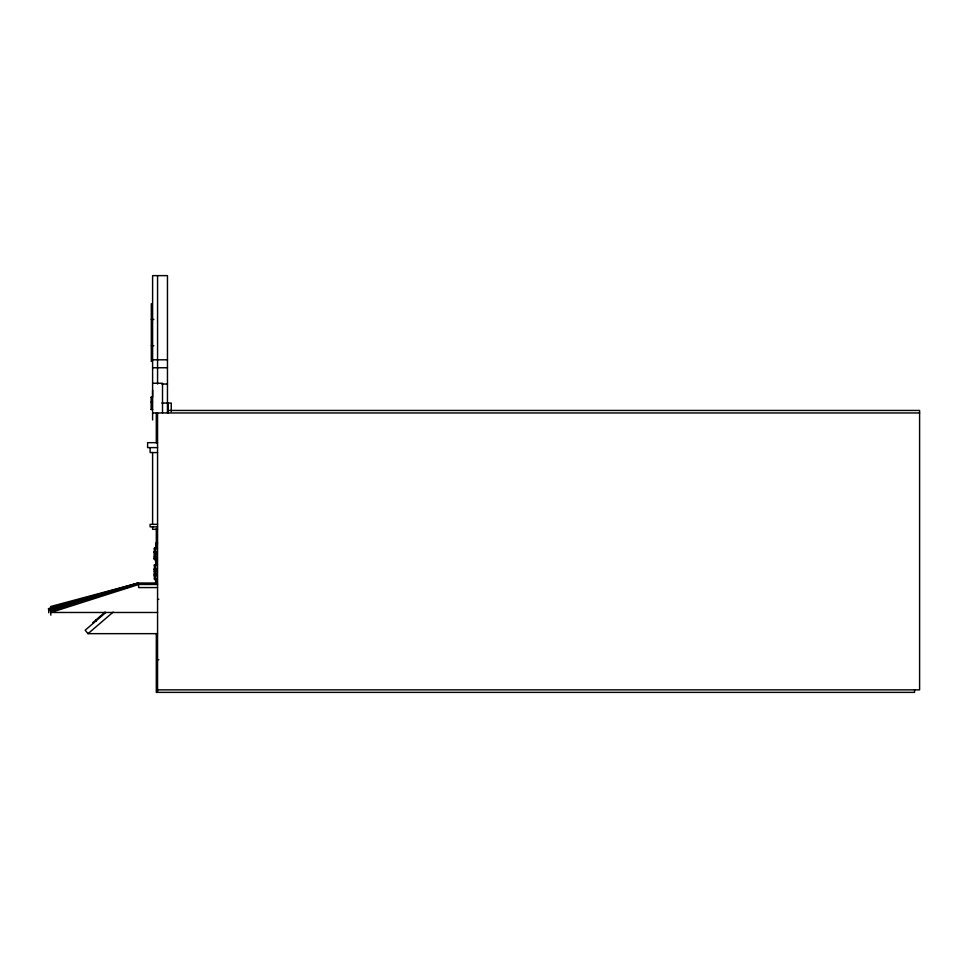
<?xml version="1.0" encoding="UTF-8"?>
<svg xmlns="http://www.w3.org/2000/svg" width="968" height="968" viewBox="0 0 968 968"><rect width="100%" height="100%" fill="white"/><g stroke="black" fill="none" stroke-linecap="round" stroke-linejoin="round"><path stroke-width="1.45" d="M152.605 390.225L152.605 397.352L151.129 397.291M92.783 622.666L105.137 612.066M105.645 612.635L85.136 630.253L88.052 633.653L157.566 633.653M88.052 633.653L113.159 612.091M157.566 587.576L138.702 587.576L138.376 583.014L50.542 611.038L50.868 615.152M119.536 589.718L48.727 609.997L48.727 612.744M122.428 588.895L129.651 586.826M138.376 583.014L50.542 606.549L50.868 610.046M96.945 595.417L50.868 607.771L53.869 607.771M151.31 319.464L153.815 319.464M151.31 345.697L153.815 345.697M152.605 359.806L167.464 359.806M152.605 367.755L167.464 367.755M152.762 383.255L162.515 383.255L162.515 412.961M161.801 384.03L167.464 384.03M151.129 402.035L152.605 402.035M161.801 403.051L171.239 403.051L171.239 411.545M151.129 409.464L152.605 409.464M168.251 410.444L919.6 410.444L919.6 689.857L157.566 689.857M152.605 412.961L919.6 412.961M157.566 442.666L147.62 442.666L147.62 447.615L157.566 447.615M157.566 452.564L150.137 452.564L150.137 447.615M157.566 524.354L150.1 524.354L150.1 526.858L157.566 526.858M157.566 529.302L152.605 529.302L152.605 526.858M157.566 543.133L155.679 543.133L155.679 582.76M154.42 548.082L155.679 548.082M154.42 548.384L155.679 548.384M154.42 549.534L155.679 549.534M154.42 551.385L155.679 551.385M154.42 551.433L155.679 551.433M154.42 551.76L155.679 551.76M154.42 552.026L155.679 551.966M154.42 552.22L155.679 552.22M154.42 552.341L155.679 552.341M154.42 552.486L155.679 552.486M155.679 552.655L154.42 552.776L155.679 552.982M154.42 553.055L155.679 553.055M154.42 553.321L155.679 553.321M154.42 554.325L155.679 554.289M154.42 554.894L155.679 554.87M154.42 555.898L155.679 556.043M154.42 556.068L155.679 556.068M154.42 556.443L155.679 556.443M154.42 556.89L155.679 556.903M154.42 557.108L155.679 557.12M154.42 557.386L155.679 557.459M154.42 558.088L155.679 558.088M154.42 558.209L155.679 558.197L154.42 558.415M154.42 558.5L155.679 558.5M154.42 559.008L155.679 559.008M154.42 559.371L155.679 559.48M155.679 559.794L154.42 559.722L154.42 548.045M155.679 564.767L154.42 564.767L154.42 579.723M154.42 565.143L155.679 565.143M154.42 565.276L155.679 565.276M154.42 568.531L155.679 568.47M154.42 568.918L155.679 568.918M154.42 568.978L155.679 569.099M154.42 569.365L155.679 569.353M154.42 569.45L155.679 569.511M154.42 569.656L155.679 569.656M154.42 570.2L155.679 570.2M154.42 570.721L155.679 570.721M154.42 571.156L155.679 570.999M154.42 571.338L155.679 571.338M154.42 571.507L155.679 571.531M154.42 572.669L155.679 572.669M154.42 573.201L155.679 573.201M154.42 573.891L155.679 573.867M154.42 574.193L155.679 574.157M154.42 574.351L155.679 574.351M154.42 574.847L155.679 574.847M154.42 575.246L155.679 575.258M154.42 575.585L155.679 575.5M154.42 575.96L155.679 575.851M154.42 576.25L155.679 576.25M154.42 578.368L155.679 578.368M157.566 583.014L137.988 583.014L48.4 608.666L48.727 609.997L56.289 609.997M157.566 584.466L138.702 584.466L50.868 612.478L157.566 612.478M157.566 599.325L158.825 599.325M157.566 659.68L158.825 659.68M96.147 620.79L95.65 620.21L96.062 620.875M914.566 689.857L914.566 692.374L156.308 692.374L156.308 633.604M168.251 403.051L168.251 412.961M167.464 412.961L167.464 275.626L152.605 275.626L152.605 419.943M157.566 275.626L157.566 384.03M157.566 412.961L157.566 692.374M156.308 412.961L156.308 442.981M156.308 528.54L156.308 548.045M156.308 558.56L156.308 565.445M156.308 578.755L156.308 583.885M152.605 452.564L152.605 524.354M151.31 303.71L151.31 361.439M151.129 397.086L151.129 409.682"/></g></svg>
